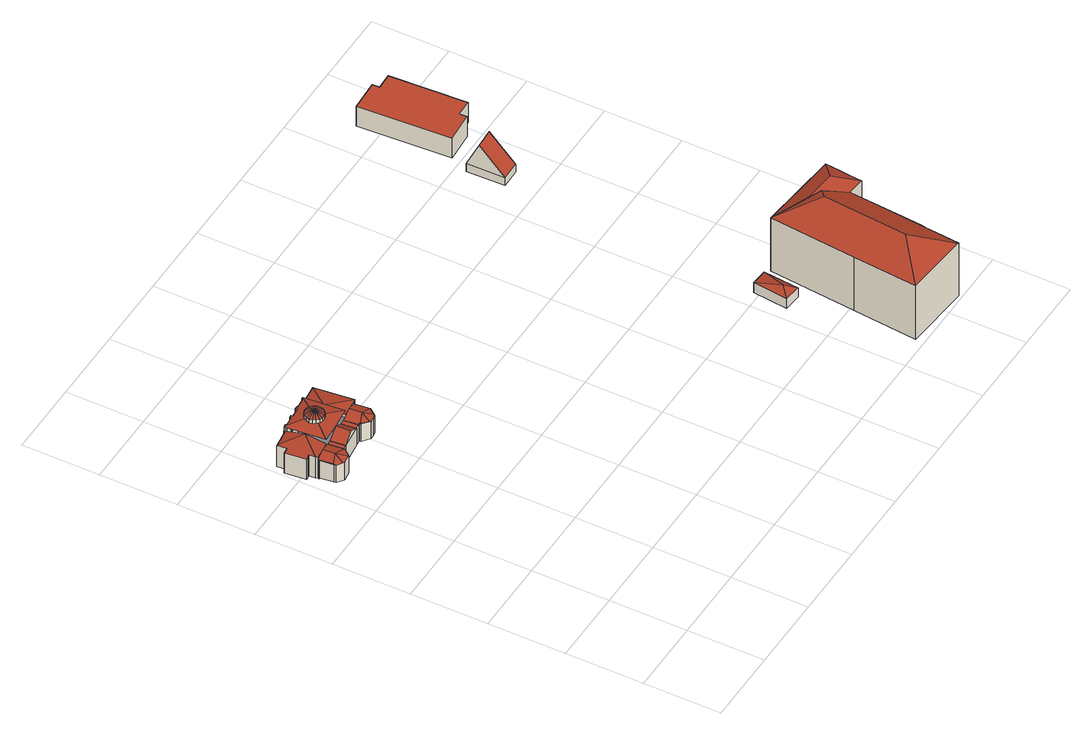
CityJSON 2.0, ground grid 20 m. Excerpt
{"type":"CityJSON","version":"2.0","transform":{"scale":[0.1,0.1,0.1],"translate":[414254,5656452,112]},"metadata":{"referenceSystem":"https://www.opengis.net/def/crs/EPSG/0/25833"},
"CityObjects":{
"building1":{"type":"Building","attributes":{"Gemeindeschluessel":14612000,"QualitaetDacherkennung":100,"Geometrietyp2DReferenz":"3000","function":"31001_9998","roofType":"9999"},"children":["building1-1","building1-2","building1-3","building1-4","building1-5","building1-6","building1-7","building1-8","building1-9","building1-10","building1-11"]},
"building1-1":{"type":"BuildingPart","attributes":{"Dachtyp_tdc":"tdcPyramidRoof","Dachneigung":50.63,"QualitaetDacherkennung":100,"Geometrietyp2DReferenz":"3000","measuredHeight":6.32,"roofType":"4000"},"parents":["building1"],"geometry":[{"type":"MultiSurface","lod":"2","boundaries":[[[0,1,2]],[[3,4,0]],[[5,6,7,8,9,10,11]],[[12,13,6,5]],[[13,14,7,6]],[[3,0,9,8]],[[0,2,10,9]],[[2,15,11,10]],[[15,12,5,11]],[[1,0,4,16]],[[15,2,1,16,17,12]],[[18,19,17,16]],[[12,17,19,13]],[[13,19,18,14]]],"semantics":{"surfaces":[{"type":"WallSurface"},{"type":"GroundSurface"},{"type":"RoofSurface"}],"values":[0,0,1,0,0,0,0,0,0,2,2,2,0,0]}}]},
"building1-2":{"type":"BuildingPart","attributes":{"Dachtyp_tdc":"tdcPyramidRoof","Dachneigung":50.66,"QualitaetDacherkennung":100,"Geometrietyp2DReferenz":"3000","measuredHeight":6.32,"roofType":"4000"},"parents":["building1"],"geometry":[{"type":"MultiSurface","lod":"2","boundaries":[[[20,21,22,23]],[[21,24,25,22]],[[24,26,27,25]],[[28,20,23,29]],[[20,28,30]],[[31,21,20,30]],[[32,24,31,30]],[[21,31,24]],[[24,32,26]],[[23,22,25,27,29]]],"semantics":{"surfaces":[{"type":"WallSurface"},{"type":"RoofSurface"},{"type":"GroundSurface"}],"values":[0,0,0,0,1,1,1,0,0,2]}}]},
"building1-3":{"type":"BuildingPart","attributes":{"Dachtyp_tdc":"tdcPyramidRoof","Dachneigung":12.35,"QualitaetDacherkennung":100,"Geometrietyp2DReferenz":"3000","measuredHeight":8.81,"roofType":"3500"},"parents":["building1"],"geometry":[{"type":"MultiSurface","lod":"2","boundaries":[[[33,34,35,36]],[[34,37,38,35]],[[37,39,40,38]],[[39,41,42,40]],[[41,43,44,42]],[[43,45,46,44]],[[45,47,48,46]],[[47,49,50,48]],[[49,51,52,50]],[[51,53,54,52]],[[53,55,56,57,54]],[[58,59,60,61,60,59]],[[62,63,64,65,66]],[[63,67,68,64]],[[67,69,70,68]],[[69,33,36,70]],[[71,55,53,72]],[[73,58,74,71,72]],[[63,62,73,72]],[[53,51,49,47,45,43,41,39,37,34,33,69,67,63,72]],[[36,35,38,40,42,44,46,48,50,52,54,57,75,76,77,61,78,79,65,64,68,70]]],"semantics":{"surfaces":[{"type":"WallSurface"},{"type":"RoofSurface"},{"type":"GroundSurface"}],"values":[0,0,0,0,0,0,0,0,0,0,0,0,0,0,0,0,1,1,1,1,2]}}]},
"building1-4":{"type":"BuildingPart","attributes":{"Dachtyp_tdc":"tdcGableRoof","Dachneigung":33.6,"QualitaetDacherkennung":100,"Geometrietyp2DReferenz":"3000","measuredHeight":7.17,"roofType":"3100"},"parents":["building1"],"geometry":[{"type":"MultiSurface","lod":"2","boundaries":[[[80,81,82,83]],[[81,84,85,82]],[[86,80,83,87]],[[86,88,89,80]],[[81,89,88,84]],[[80,89,81]],[[83,82,85,90,87]]],"semantics":{"surfaces":[{"type":"WallSurface"},{"type":"RoofSurface"},{"type":"GroundSurface"}],"values":[0,0,0,1,1,0,2]}}]},
"building1-5":{"type":"BuildingPart","attributes":{"Dachtyp_tdc":"tdcPyramidRoof","Dachneigung":10.62,"QualitaetDacherkennung":100,"Geometrietyp2DReferenz":"3000","measuredHeight":7.38,"roofType":"3500"},"parents":["building1"],"geometry":[{"type":"MultiSurface","lod":"2","boundaries":[[[91,92,93]],[[91,94,95,92]],[[94,96,97,95]],[[96,98,99,97]],[[98,100,101,99]],[[100,102,103,101]],[[102,104,105,103]],[[104,106,107,105]],[[106,108,109,107]],[[108,110,111,109]],[[110,112,113,111]],[[112,114,115,113]],[[114,66,65,115]],[[94,91,116,117,118]],[[118,110,108,106,104,102,100,98,96,94]],[[118,66,114,112,110]],[[65,79,78,119,92,95,97,99,101,103,105,107,109,111,113,115]]],"semantics":{"surfaces":[{"type":"WallSurface"},{"type":"RoofSurface"},{"type":"GroundSurface"}],"values":[0,0,0,0,0,0,0,0,0,0,0,0,0,1,1,1,2]}}]},
"building1-6":{"type":"BuildingPart","attributes":{"Dachtyp_tdc":"tdcHipAndGableRoof","Dachneigung":18.54,"QualitaetDacherkennung":100,"Geometrietyp2DReferenz":"3000","measuredHeight":6.32,"roofType":"5000"},"parents":["building1"],"geometry":[{"type":"MultiSurface","lod":"2","boundaries":[[[14,120,121,7]],[[120,122,123,121]],[[122,124,125,123]],[[126,3,8,127]],[[4,128,129,16]],[[122,130,18,16,129,124]],[[14,18,130,120]],[[120,130,122]],[[126,128,4,3]],[[7,121,123,125,76,131,127,8]]],"semantics":{"surfaces":[{"type":"WallSurface"},{"type":"RoofSurface"},{"type":"GroundSurface"}],"values":[0,0,0,0,1,1,0,0,0,2]}}]},
"building1-7":{"type":"BuildingPart","attributes":{"Dachtyp_tdc":"tdcLeanToRoof","Dachneigung":0,"QualitaetDacherkennung":100,"Geometrietyp2DReferenz":"3000","measuredHeight":5.15,"roofType":"2100"},"parents":["building1"],"geometry":[{"type":"MultiSurface","lod":"2","boundaries":[[[132,133,134,135]],[[133,136,137,134]],[[136,138,90,137]],[[136,133,132,139,86,138]],[[90,87,140,135,134,137]]],"semantics":{"surfaces":[{"type":"WallSurface"},{"type":"RoofSurface"},{"type":"GroundSurface"}],"values":[0,0,0,1,2]}}]},
"building1-8":{"type":"BuildingPart","attributes":{"Dachtyp_tdc":"tdcPyramidRoof","Dachneigung":10.61,"QualitaetDacherkennung":100,"Geometrietyp2DReferenz":"3000","measuredHeight":7.38,"roofType":"3500"},"parents":["building1"],"geometry":[{"type":"MultiSurface","lod":"2","boundaries":[[[141,142,143,144]],[[142,145,146,143]],[[145,147,146]],[[147,148,127,146]],[[148,128,126,127]],[[149,76,140,139]],[[56,150,151,57]],[[150,141,144,151]],[[145,142,152]],[[152,149,129,148,147,145]],[[142,141,150,56,152]],[[144,143,146,127,131,76,75,57,151]]],"semantics":{"surfaces":[{"type":"WallSurface"},{"type":"RoofSurface"},{"type":"GroundSurface"}],"values":[0,0,0,0,0,0,0,0,1,1,1,2]}}]},
"building1-9":{"type":"BuildingPart","attributes":{"Dachtyp_tdc":"tdcHipAndGableRoof","Dachneigung":18.54,"QualitaetDacherkennung":100,"Geometrietyp2DReferenz":"3000","measuredHeight":6.35,"roofType":"5000"},"parents":["building1"],"geometry":[{"type":"MultiSurface","lod":"2","boundaries":[[[26,153,154,27]],[[153,155,156,154]],[[155,93,92,156]],[[59,28,29,61]],[[59,157,116,30,28]],[[116,93,155,158,32,30]],[[26,32,158,153]],[[153,158,155]],[[29,27,154,156,92,119,61]]],"semantics":{"surfaces":[{"type":"WallSurface"},{"type":"RoofSurface"},{"type":"GroundSurface"}],"values":[0,0,0,0,1,1,0,0,2]}}]},
"building1-10":{"type":"BuildingPart","attributes":{"Dachtyp_tdc":"tdcLeanToRoof","Dachneigung":0,"QualitaetDacherkennung":100,"Geometrietyp2DReferenz":"3000","measuredHeight":5.24,"roofType":"2100"},"parents":["building1"],"geometry":[{"type":"MultiSurface","lod":"2","boundaries":[[[28,159,160,161]],[[138,162,163,164,90]],[[162,165,166,163]],[[165,167,168,166]],[[167,28,161,168]],[[167,165,162,138,84,59,169,159,28]],[[161,160,170,60,164,163,166,168]]],"semantics":{"surfaces":[{"type":"WallSurface"},{"type":"RoofSurface"},{"type":"GroundSurface"}],"values":[0,0,0,0,0,1,2]}}]},
"building1-11":{"type":"BuildingPart","attributes":{"Dachtyp_tdc":"tdcTentRoof","Dachneigung":22.2,"QualitaetDacherkennung":100,"Geometrietyp2DReferenz":"3000","measuredHeight":2.03,"roofType":"3500"},"parents":["building1"],"geometry":[{"type":"Solid","lod":"2","boundaries":[[[[171,172,173,174]],[[172,175,176,173]],[[175,177,178,176]],[[177,179,180,178]],[[179,181,182,180]],[[181,183,184,182]],[[183,185,186,184]],[[185,187,188,186]],[[187,189,190,188]],[[189,191,192,190]],[[191,193,194,192]],[[193,195,196,194]],[[195,197,198,196]],[[197,199,200,198]],[[199,201,202,200]],[[201,203,204,202]],[[203,205,206,204]],[[205,171,174,206]],[[172,171,207]],[[175,172,207]],[[177,175,207]],[[179,177,207]],[[181,179,207]],[[183,181,207]],[[185,183,207]],[[187,185,207]],[[189,187,207]],[[191,189,207]],[[193,191,207]],[[195,193,207]],[[197,195,207]],[[201,199,207]],[[203,201,207]],[[205,203,207]],[[171,205,207]],[[174,173,176,178,180,182,184,186,188,190,192,194,196,198,200,202,204,206]],[[199,197,207]]]],"semantics":{"surfaces":[{"type":"WallSurface"},{"type":"RoofSurface"},{"type":"GroundSurface"}],"values":[[0,0,0,0,0,0,0,0,0,0,0,0,0,0,0,0,0,0,1,1,1,1,1,1,1,1,1,1,1,1,1,1,1,1,1,2,1]]}}]},
"building2":{"type":"Building","attributes":{"Dachtyp_tdc":"tdcTentRoof","Gemeindeschluessel":14612000,"Dachneigung":10.47,"QualitaetDacherkennung":49,"Geometrietyp2DReferenz":"3000","measuredHeight":4.19,"function":"31001_2000","roofType":"3500"},"geometry":[{"type":"Solid","lod":"2","boundaries":[[[[208,209,210,211]],[[209,212,213,210]],[[212,214,215,213]],[[214,208,211,215]],[[209,208,216]],[[212,209,216]],[[214,212,216]],[[208,214,216]],[[211,210,213,215]]]],"semantics":{"surfaces":[{"type":"WallSurface"},{"type":"RoofSurface"},{"type":"GroundSurface"}],"values":[[0,0,0,0,1,1,1,1,2]]}}]},
"building3":{"type":"Building","attributes":{"Dachtyp_tdc":"tdcFreeFormRoof","Gemeindeschluessel":14612000,"Dachneigung":28.97,"QualitaetDacherkennung":83,"Geometrietyp2DReferenz":"3000","measuredHeight":21.08,"function":"31001_2000","roofType":"5000"},"geometry":[{"type":"Solid","lod":"2","boundaries":[[[[217,218,219,220]],[[218,221,222,219]],[[221,223,224,222]],[[223,225,226,224]],[[225,227,228,226]],[[227,229,230,228]],[[229,231,232,230]],[[231,233,234,232]],[[233,235,236,234]],[[235,237,238,236]],[[237,217,220,238]],[[239,237,240]],[[241,242,233]],[[242,240,237,235,233]],[[231,229,227,225,223,221,218,217,239,240,242,241]],[[233,231,241]],[[217,237,239]],[[220,219,222,224,226,228,230,232,234,236,238]]]],"semantics":{"surfaces":[{"type":"WallSurface"},{"type":"RoofSurface"},{"type":"GroundSurface"}],"values":[[0,0,0,0,0,0,0,0,0,0,0,1,1,1,1,0,0,2]]}}]},
"building4":{"type":"Building","attributes":{"Dachtyp_tdc":"tdcFreeFormRoof","Gemeindeschluessel":14612000,"Dachneigung":28.88,"QualitaetDacherkennung":77,"Geometrietyp2DReferenz":"3000","measuredHeight":18.93,"function":"31001_2000","roofType":"5000"},"geometry":[{"type":"Solid","lod":"2","boundaries":[[[[243,244,245,246]],[[244,247,248,245]],[[247,249,250,248]],[[249,217,220,250]],[[217,237,238,220]],[[237,243,246,238]],[[251,249,247,244,243]],[[252,251,243,237]],[[217,249,251,252]],[[237,217,252]],[[246,245,248,250,220,238]]]],"semantics":{"surfaces":[{"type":"WallSurface"},{"type":"RoofSurface"},{"type":"GroundSurface"}],"values":[[0,0,0,0,0,0,1,1,1,0,2]]}}]},
"building5":{"type":"Building","attributes":{"name":"Universitätsklinikum Carl Gustav Carus Dresden","Dachtyp_tdc":"tdcGableRoof","Gemeindeschluessel":14612000,"Dachneigung":47.36,"QualitaetDacherkennung":7,"Geometrietyp2DReferenz":"3000","measuredHeight":9.57,"function":"31001_9998","roofType":"3100"},"geometry":[{"type":"Solid","lod":"2","boundaries":[[[[253,254,255,256]],[[254,257,258,255]],[[257,259,260,258]],[[259,253,256,260]],[[257,254,261]],[[253,259,262]],[[254,253,262,261]],[[259,257,261,262]],[[256,255,258,260]]]],"semantics":{"surfaces":[{"type":"WallSurface"},{"type":"RoofSurface"},{"type":"GroundSurface"}],"values":[[0,0,0,0,0,0,1,1,2]]}}]},
"building6":{"type":"Building","attributes":{"name":"Universitätsklinikum Carl Gustav Carus Dresden","Dachtyp_tdc":"tdcPolyFlatRoof","Gemeindeschluessel":14612000,"Dachneigung":0,"QualitaetDacherkennung":86,"Geometrietyp2DReferenz":"3000","measuredHeight":6.04,"function":"31001_3051","roofType":"1000"},"geometry":[{"type":"Solid","lod":"2","boundaries":[[[[263,264,265,266]],[[264,267,268,265]],[[267,269,270,268]],[[269,271,272,270]],[[271,273,274,272]],[[273,275,276,274]],[[275,277,278,276]],[[277,263,266,278]],[[277,275,273,271,269,267,264,263]],[[266,265,268,270,272,274,276,278]]]],"semantics":{"surfaces":[{"type":"WallSurface"},{"type":"RoofSurface"},{"type":"GroundSurface"}],"values":[[0,0,0,0,0,0,0,0,1,2]]}}]}
},
"vertices":[
[237,947,63],[223,930,64],[222,928,63],[237,948,63],[237,948,64],[201,926,10],[183,941,10],[183,942,10],[237,948,10],[237,947,10],[222,928,10],[214,927,10],[201,926,63],[183,941,63],[183,942,63],[214,927,63],[208,953,73],[198,928,64],[183,943,65],[183,941,64],
[78,914,63],[54,911,63],[54,911,10],[78,914,10],[37,923,63],[37,923,10],[36,928,63],[36,928,10],[93,933,63],[93,933,10],[61,939,73],[51,913,64],[36,929,65],
[101,1076,87],[101,1079,87],[101,1079,10],[101,1076,10],[108,1080,87],[108,1080,10],[108,1075,88],[108,1075,10],[133,1077,88],[133,1077,10],[132,1082,87],[132,1082,10],[140,1082,87],[140,1082,10],[140,1080,87],[140,1080,10],[167,1083,87],[167,1083,10],[167,1085,87],[167,1085,10],[172,1086,87],[172,1086,10],[173,1086,86],[173,1086,73],[173,1086,10],[89,973,86],[89,973,63],[89,973,11],[89,973,10],[68,1075,86],[69,1075,87],[69,1075,10],[68,1075,10],[68,1075,74],[75,1076,87],[75,1076,10],[75,1073,87],[75,1073,10],[183,982,86],[125,1029,98],[78,972,86],[131,977,86],[178,1034,10],[183,982,10],[131,977,10],[78,972,10],[73,1024,10],
[165,943,63],[104,936,63],[104,936,12],[165,943,12],[100,974,63],[100,974,12],[161,980,63],[161,980,12],[131,977,83],[134,939,83],[131,977,12],
[29,967,73],[29,967,10],[29,967,63],[28,971,74],[28,971,10],[26,988,74],[26,988,10],[22,987,73],[22,987,10],[13,986,72],[13,986,10],[7,1040,71],[7,1040,10],[17,1041,73],[17,1041,10],[20,1041,74],[20,1041,10],[17,1066,74],[17,1066,10],[20,1066,74],[20,1066,10],[68,1072,74],[68,1072,10],[67,1075,74],[67,1075,10],[58,970,73],[78,972,73],[73,1024,83],[58,970,10],
[182,945,63],[182,945,10],[178,945,63],[178,945,10],[174,981,63],[174,981,10],[232,987,63],[232,987,10],[232,987,64],[205,984,73],[182,945,65],[205,984,10],
[205,984,63],[180,945,63],[180,945,12],[205,984,12],[163,943,63],[163,943,12],[131,977,63],[183,982,63],[183,982,12],
[175,1083,74],[224,1089,74],[224,1089,10],[175,1083,10],[236,988,74],[236,988,10],[236,988,73],[232,987,73],[183,982,73],[175,1086,73],[175,1086,10],[178,1034,83],
[32,964,63],[32,964,10],[29,963,63],[29,963,10],[78,972,67],[32,964,64],
[58,970,63],[58,970,11],[93,933,11],[105,936,63],[105,936,11],[131,977,11],[93,935,63],[93,935,11],[93,934,63],[93,934,11],[78,971,63],[78,971,11],
[148,1021,103],[144,1014,103],[144,1014,93],[148,1021,93],[137,1008,103],[137,1008,93],[130,1005,103],[130,1005,93],[121,1005,103],[121,1005,93],[113,1008,103],[113,1008,93],[107,1014,103],[107,1014,93],[103,1021,103],[103,1021,93],[101,1029,103],[101,1029,93],[103,1037,103],[103,1037,93],[107,1045,103],[107,1045,93],[113,1050,103],[113,1050,93],[121,1053,103],[121,1053,93],[130,1053,103],[130,1053,93],[137,1050,103],[137,1050,93],[144,1045,103],[144,1045,93],[148,1037,103],[148,1037,93],[149,1029,103],[149,1029,93],[125,1029,113],
[1077,319,39],[1033,323,39],[1033,323,10],[1077,319,10],[1042,413,40],[1042,413,10],[1084,410,40],[1084,410,10],[1057,346,52],
[1283,300,173],[1280,268,173],[1280,268,11],[1283,300,11],[1272,176,174],[1272,176,11],[1266,108,174],[1266,108,11],[1264,94,174],[1264,94,11],[1263,84,174],[1263,84,11],[1262,67,174],[1262,67,11],[1256,6,174],[1256,6,11],[1085,20,174],[1085,20,11],[1100,187,174],[1100,187,11],[1121,414,174],[1121,414,11],[1224,341,208],[1198,320,221],[1255,6,174],[1178,99,221],
[1337,394,174],[1334,359,174],[1334,359,11],[1337,394,11],[1331,331,173],[1331,331,11],[1328,296,173],[1328,296,11],[1282,351,201],[1200,358,201],
[1071,1171,36],[1121,1173,36],[1121,1173,11],[1071,1171,11],[1125,1073,34],[1125,1073,11],[1074,1072,34],[1074,1072,11],[1122,1140,106],[1072,1138,106],
[1084,1461,68],[1164,1465,68],[1164,1465,7],[1084,1461,7],[1165,1446,68],[1165,1446,7],[1207,1448,68],[1207,1448,7],[1218,1248,68],[1218,1248,7],[1176,1246,68],[1176,1246,7],[1177,1227,68],[1177,1227,7],[1098,1222,68],[1098,1222,7]
]}
